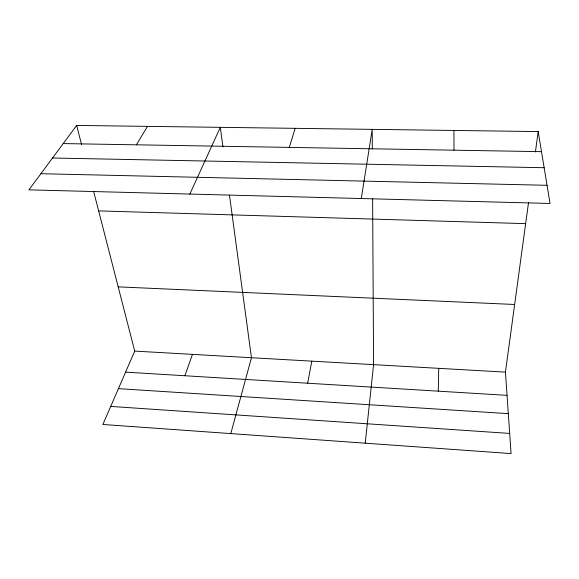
<?xml version="1.0" encoding="UTF-8"?>
<svg xmlns="http://www.w3.org/2000/svg" width="579" height="579" viewBox="0 0 579 579"><rect width="100%" height="100%" fill="white"/><g stroke="black" fill="none" stroke-linecap="round" stroke-linejoin="round"><path stroke-width="0.87" d="M438.281 391.165L438.723 368.345M365.219 443.181L373.585 364.654L372.623 198.445M93.689 191.649L134.712 351.106L102.881 424.479L511.069 453.574L505.438 372.123L528.533 202.455M535.409 151.988L538.188 131.571L76.652 125.426L28.95 189.854L550.05 203.468L538.188 131.571M361.289 198.539L372.217 129.363L372.333 149.1M307.637 383.218L311.828 361.151M230.797 433.599L251.46 357.728L229.472 195.188M289.29 147.399L295.181 128.335M184.882 375.749L192.438 354.384M189.854 194.059L220.295 127.337L222.951 146.95M136.412 144.815L147.486 126.367M63.212 143.578L541.503 151.662M52.537 158.002L544.151 167.715M40.906 173.707L547.054 185.302M98.64 210.894L525.652 223.646M118.181 286.866L514.644 304.482M134.712 351.106L505.438 372.123M125.592 372.138L507.045 395.348M118.427 388.647L508.304 413.645M110.719 406.422L509.672 433.425M76.652 125.426L81.574 144.555M453.95 130.449L453.979 150.185"/></g></svg>
